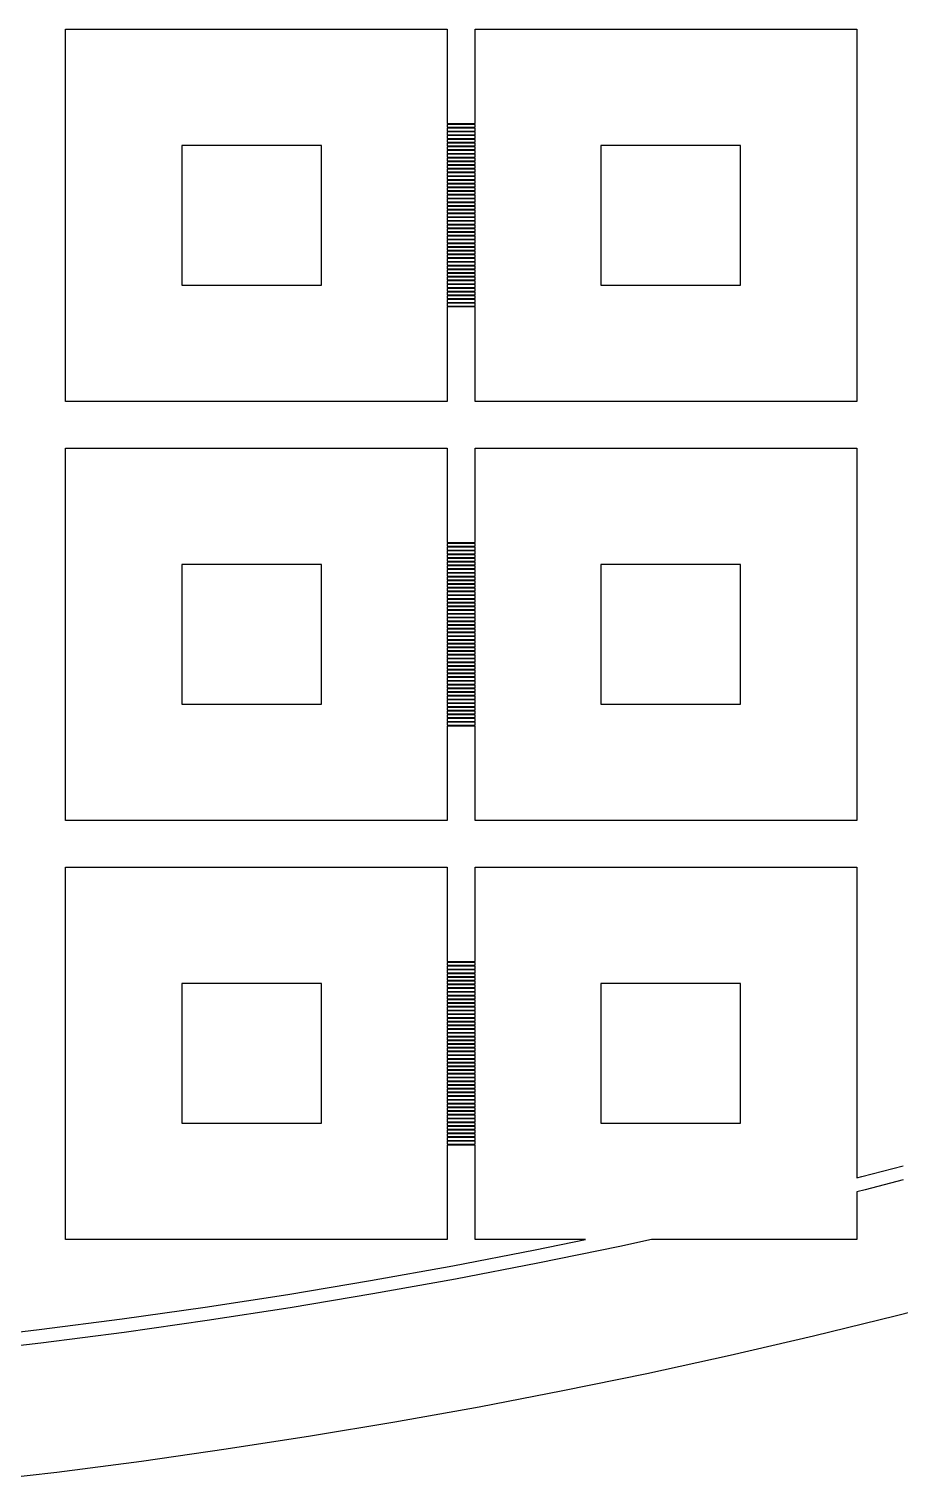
# Model space of a CAD drawing. Extents: x 40 to 187, y -3 to 150.
# Drawn here: x 119.5 to 129.07, y -2.41 to 13.55 of the extents above; entities that cross this region are included whole.
import ezdxf

# ---------------------------------------------------------------- set-up
doc = ezdxf.new("R2010")
doc.units = 0

msp = doc.modelspace()

# ---------------------------------------------------------------- linework, layer by layer
for p, q in [((119.9, 9.459), (119.9, 13.5494)), ((119.9, 13.5494), (124.093, 13.5494)), ((124.093, 13.5494), (124.093, 12.5115)), ((124.399, 12.5115), (124.399, 13.5494)), ((124.399, 13.5494), (128.592, 13.5494)), ((128.592, 13.5494), (128.592, 9.459)), ((124.093, 12.5115), (124.399, 12.5115)), ((124.399, 12.5013), (124.093, 12.5013)), ((124.093, 12.5013), (124.093, 12.4706)), ((124.093, 12.4706), (124.399, 12.4706)), ((124.399, 12.4604), (124.093, 12.4604)), ((124.093, 12.4604), (124.093, 12.4297)), ((124.399, 12.4706), (124.399, 12.5013)), ((124.399, 12.4297), (124.399, 12.4604)), ((124.093, 12.4297), (124.399, 12.4297)), ((124.399, 12.4195), (124.093, 12.4195)), ((124.093, 12.4195), (124.093, 12.3888)), ((124.093, 12.3888), (124.399, 12.3888)), ((124.399, 12.3786), (124.093, 12.3786)), ((124.093, 12.3786), (124.093, 12.3479)), ((124.093, 12.3479), (124.399, 12.3479)), ((124.399, 12.3376), (124.093, 12.3376)), ((124.093, 12.3376), (124.093, 12.307)), ((124.093, 12.307), (124.399, 12.307)), ((124.399, 12.2968), (124.093, 12.2968)), ((124.093, 12.2968), (124.093, 12.2661)), ((124.399, 12.3888), (124.399, 12.4195)), ((124.399, 12.3479), (124.399, 12.3786)), ((124.399, 12.307), (124.399, 12.3376)), ((124.399, 12.2661), (124.399, 12.2968)), ((122.712, 12.2712), (121.178, 12.2712)), ((121.178, 12.2712), (121.178, 10.7373)), ((122.712, 10.7373), (122.712, 12.2712)), ((124.093, 12.2661), (124.399, 12.2661)), ((124.399, 12.2558), (124.093, 12.2558)), ((124.093, 12.2558), (124.093, 12.2252)), ((124.093, 12.2252), (124.399, 12.2252)), ((124.399, 12.2149), (124.093, 12.2149)), ((124.093, 12.2149), (124.093, 12.1843)), ((124.093, 12.1843), (124.399, 12.1843)), ((124.399, 12.174), (124.093, 12.174)), ((124.093, 12.174), (124.093, 12.1434)), ((124.093, 12.1434), (124.399, 12.1434)), ((124.399, 12.1331), (124.093, 12.1331)), ((124.093, 12.1331), (124.093, 12.1024)), ((124.399, 12.2252), (124.399, 12.2558)), ((124.399, 12.1843), (124.399, 12.2149)), ((124.399, 12.1434), (124.399, 12.174)), ((124.399, 12.1024), (124.399, 12.1331)), ((127.314, 12.2712), (125.78, 12.2712)), ((125.78, 12.2712), (125.78, 10.7373)), ((127.314, 10.7373), (127.314, 12.2712)), ((124.093, 12.1024), (124.399, 12.1024)), ((124.399, 12.0922), (124.093, 12.0922)), ((124.093, 12.0922), (124.093, 12.0616)), ((124.093, 12.0616), (124.399, 12.0616)), ((124.399, 12.0513), (124.093, 12.0513)), ((124.093, 12.0513), (124.093, 12.0206)), ((124.093, 12.0206), (124.399, 12.0206)), ((124.399, 12.0104), (124.093, 12.0104)), ((124.093, 12.0104), (124.093, 11.9798)), ((124.093, 11.9798), (124.399, 11.9798)), ((124.399, 11.9695), (124.093, 11.9695)), ((124.093, 11.9695), (124.093, 11.9388)), ((124.399, 12.0616), (124.399, 12.0922)), ((124.399, 12.0206), (124.399, 12.0513)), ((124.399, 11.9798), (124.399, 12.0104)), ((124.399, 11.9388), (124.399, 11.9695)), ((124.093, 11.9388), (124.399, 11.9388)), ((124.399, 11.9286), (124.093, 11.9286)), ((124.093, 11.9286), (124.093, 11.8979)), ((124.093, 11.8979), (124.399, 11.8979)), ((124.399, 11.8877), (124.093, 11.8877)), ((124.093, 11.8877), (124.093, 11.857)), ((124.093, 11.857), (124.399, 11.857)), ((124.399, 11.8468), (124.093, 11.8468)), ((124.093, 11.8468), (124.093, 11.8161)), ((124.093, 11.8161), (124.399, 11.8161)), ((124.399, 11.8979), (124.399, 11.9286)), ((124.399, 11.857), (124.399, 11.8877)), ((124.399, 11.8161), (124.399, 11.8468)), ((124.399, 11.8059), (124.093, 11.8059)), ((124.093, 11.8059), (124.093, 11.7752)), ((124.093, 11.7752), (124.399, 11.7752)), ((124.399, 11.765), (124.093, 11.765)), ((124.093, 11.765), (124.093, 11.7343)), ((124.093, 11.7343), (124.399, 11.7343)), ((124.399, 11.7241), (124.093, 11.7241)), ((124.093, 11.7241), (124.093, 11.6934)), ((124.093, 11.6934), (124.399, 11.6934)), ((124.399, 11.6832), (124.093, 11.6832)), ((124.093, 11.6832), (124.093, 11.6525)), ((124.093, 11.6525), (124.399, 11.6525)), ((124.399, 11.7752), (124.399, 11.8059)), ((124.399, 11.7343), (124.399, 11.765)), ((124.399, 11.6934), (124.399, 11.7241)), ((124.399, 11.6525), (124.399, 11.6832)), ((124.399, 11.6423), (124.093, 11.6423)), ((124.093, 11.6423), (124.093, 11.6116)), ((124.093, 11.6116), (124.399, 11.6116)), ((124.399, 11.6014), (124.093, 11.6014)), ((124.093, 11.6014), (124.093, 11.5707)), ((124.093, 11.5707), (124.399, 11.5707)), ((124.399, 11.5605), (124.093, 11.5605)), ((124.093, 11.5605), (124.093, 11.5298)), ((124.093, 11.5298), (124.399, 11.5298)), ((124.399, 11.5196), (124.093, 11.5196)), ((124.093, 11.5196), (124.093, 11.4889)), ((124.093, 11.4889), (124.399, 11.4889)), ((124.399, 11.6116), (124.399, 11.6423)), ((124.399, 11.5707), (124.399, 11.6014)), ((124.399, 11.5298), (124.399, 11.5605)), ((124.399, 11.4889), (124.399, 11.5196)), ((124.399, 11.4787), (124.093, 11.4787)), ((124.093, 11.4787), (124.093, 11.448)), ((124.093, 11.448), (124.399, 11.448)), ((124.399, 11.4378), (124.093, 11.4378)), ((124.093, 11.4378), (124.093, 11.4071)), ((124.093, 11.4071), (124.399, 11.4071)), ((124.399, 11.3969), (124.093, 11.3969)), ((124.093, 11.3969), (124.093, 11.3662)), ((124.093, 11.3662), (124.399, 11.3662)), ((124.399, 11.356), (124.093, 11.356)), ((124.093, 11.356), (124.093, 11.3253)), ((124.399, 11.448), (124.399, 11.4787)), ((124.399, 11.4071), (124.399, 11.4378)), ((124.399, 11.3662), (124.399, 11.3969)), ((124.399, 11.3253), (124.399, 11.356)), ((124.093, 11.3253), (124.399, 11.3253)), ((124.399, 11.3151), (124.093, 11.3151)), ((124.093, 11.3151), (124.093, 11.2844)), ((124.093, 11.2844), (124.399, 11.2844)), ((124.399, 11.2742), (124.093, 11.2742)), ((124.093, 11.2742), (124.093, 11.2435)), ((124.093, 11.2435), (124.399, 11.2435)), ((124.399, 11.2333), (124.093, 11.2333)), ((124.093, 11.2333), (124.093, 11.2026)), ((124.093, 11.2026), (124.399, 11.2026)), ((124.399, 11.1924), (124.093, 11.1924)), ((124.093, 11.1924), (124.093, 11.1617)), ((124.399, 11.2844), (124.399, 11.3151)), ((124.399, 11.2435), (124.399, 11.2742)), ((124.399, 11.2026), (124.399, 11.2333)), ((124.399, 11.1617), (124.399, 11.1924)), ((124.093, 11.1617), (124.399, 11.1617)), ((124.399, 11.1515), (124.093, 11.1515)), ((124.093, 11.1515), (124.093, 11.1208)), ((124.093, 11.1208), (124.399, 11.1208)), ((124.399, 11.1105), (124.093, 11.1105)), ((124.093, 11.1105), (124.093, 11.0799)), ((124.093, 11.0799), (124.399, 11.0799)), ((124.399, 11.0697), (124.093, 11.0697)), ((124.093, 11.0697), (124.093, 11.039)), ((124.093, 11.039), (124.399, 11.039)), ((124.399, 11.0287), (124.093, 11.0287)), ((124.093, 11.0287), (124.093, 10.9981)), ((124.399, 11.1208), (124.399, 11.1515)), ((124.399, 11.0799), (124.399, 11.1105)), ((124.399, 11.039), (124.399, 11.0697)), ((124.399, 10.9981), (124.399, 11.0287)), ((124.093, 10.9981), (124.399, 10.9981)), ((124.399, 10.9878), (124.093, 10.9878)), ((124.093, 10.9878), (124.093, 10.9572)), ((124.093, 10.9572), (124.399, 10.9572)), ((124.399, 10.9469), (124.093, 10.9469)), ((124.093, 10.9469), (124.093, 10.9162)), ((124.093, 10.9162), (124.399, 10.9162)), ((124.399, 10.906), (124.093, 10.906)), ((124.093, 10.906), (124.093, 10.8754)), ((124.093, 10.8754), (124.399, 10.8754)), ((124.399, 10.8651), (124.093, 10.8651)), ((124.093, 10.8651), (124.093, 10.8344)), ((124.399, 10.9572), (124.399, 10.9878)), ((124.399, 10.9162), (124.399, 10.9469)), ((124.399, 10.8754), (124.399, 10.906)), ((124.399, 10.8344), (124.399, 10.8651)), ((121.178, 10.7373), (122.712, 10.7373)), ((124.093, 10.8344), (124.399, 10.8344)), ((124.399, 10.8242), (124.093, 10.8242)), ((124.093, 10.8242), (124.093, 10.7935)), ((124.093, 10.7935), (124.399, 10.7935)), ((124.399, 10.7833), (124.093, 10.7833)), ((124.093, 10.7833), (124.093, 10.7526)), ((124.093, 10.7526), (124.399, 10.7526)), ((124.399, 10.7424), (124.093, 10.7424)), ((124.093, 10.7424), (124.093, 10.7117)), ((124.093, 10.7117), (124.399, 10.7117)), ((124.399, 10.7015), (124.093, 10.7015)), ((124.093, 10.7015), (124.093, 10.6708)), ((124.399, 10.7935), (124.399, 10.8242)), ((124.399, 10.7526), (124.399, 10.7833)), ((124.399, 10.7117), (124.399, 10.7424)), ((124.399, 10.6708), (124.399, 10.7015)), ((125.78, 10.7373), (127.314, 10.7373)), ((124.093, 10.6708), (124.399, 10.6708)), ((124.399, 10.6606), (124.093, 10.6606)), ((124.093, 10.6606), (124.093, 10.6299)), ((124.093, 10.6299), (124.399, 10.6299)), ((124.399, 10.6197), (124.093, 10.6197)), ((124.093, 10.6197), (124.093, 10.589)), ((124.093, 10.589), (124.399, 10.589)), ((124.399, 10.5788), (124.093, 10.5788)), ((124.093, 10.5788), (124.093, 10.5481)), ((124.093, 10.5481), (124.399, 10.5481)), ((124.399, 10.5379), (124.093, 10.5379)), ((124.093, 10.5379), (124.093, 10.5072)), ((124.399, 10.6299), (124.399, 10.6606)), ((124.399, 10.589), (124.399, 10.6197)), ((124.399, 10.5481), (124.399, 10.5788)), ((124.399, 10.5072), (124.399, 10.5379)), ((124.093, 10.5072), (124.399, 10.5072)), ((124.399, 10.497), (124.093, 10.497)), ((124.093, 10.497), (124.093, 9.459)), ((124.399, 9.459), (124.399, 10.497)), ((124.093, 9.459), (119.9, 9.459)), ((128.592, 9.459), (124.399, 9.459)), ((119.9, 4.8574), (119.9, 8.9477)), ((119.9, 8.9477), (124.093, 8.9477)), ((124.093, 8.9477), (124.093, 7.9098)), ((124.399, 7.9098), (124.399, 8.9477)), ((124.399, 8.9477), (128.592, 8.9477)), ((128.592, 8.9477), (128.592, 4.8574)), ((124.093, 7.9098), (124.399, 7.9098)), ((124.399, 7.8996), (124.093, 7.8996)), ((124.093, 7.8996), (124.093, 7.8689)), ((124.093, 7.8689), (124.399, 7.8689)), ((124.399, 7.8587), (124.093, 7.8587)), ((124.093, 7.8587), (124.093, 7.828)), ((124.093, 7.828), (124.399, 7.828)), ((124.399, 7.8689), (124.399, 7.8996)), ((124.399, 7.828), (124.399, 7.8587)), ((122.712, 7.6695), (121.178, 7.6695)), ((121.178, 7.6695), (121.178, 6.1356)), ((122.712, 6.1356), (122.712, 7.6695)), ((124.399, 7.8178), (124.093, 7.8178)), ((124.093, 7.8178), (124.093, 7.7871)), ((124.093, 7.7871), (124.399, 7.7871)), ((124.399, 7.7769), (124.093, 7.7769)), ((124.093, 7.7769), (124.093, 7.7462)), ((124.093, 7.7462), (124.399, 7.7462)), ((124.399, 7.7359), (124.093, 7.7359)), ((124.093, 7.7359), (124.093, 7.7053)), ((124.093, 7.7053), (124.399, 7.7053)), ((124.399, 7.6951), (124.093, 7.6951)), ((124.093, 7.6951), (124.093, 7.6644)), ((124.093, 7.6644), (124.399, 7.6644)), ((124.399, 7.7871), (124.399, 7.8178)), ((124.399, 7.7462), (124.399, 7.7769)), ((124.399, 7.7053), (124.399, 7.7359)), ((124.399, 7.6644), (124.399, 7.6951)), ((127.314, 7.6695), (125.78, 7.6695)), ((125.78, 7.6695), (125.78, 6.1356)), ((127.314, 6.1356), (127.314, 7.6695)), ((124.399, 7.6541), (124.093, 7.6541)), ((124.093, 7.6541), (124.093, 7.6235)), ((124.093, 7.6235), (124.399, 7.6235)), ((124.399, 7.6132), (124.093, 7.6132)), ((124.093, 7.6132), (124.093, 7.5826)), ((124.093, 7.5826), (124.399, 7.5826)), ((124.399, 7.5723), (124.093, 7.5723)), ((124.093, 7.5723), (124.093, 7.5417)), ((124.093, 7.5417), (124.399, 7.5417)), ((124.399, 7.5314), (124.093, 7.5314)), ((124.093, 7.5314), (124.093, 7.5008)), ((124.093, 7.5008), (124.399, 7.5008)), ((124.399, 7.6235), (124.399, 7.6541)), ((124.399, 7.5826), (124.399, 7.6132)), ((124.399, 7.5417), (124.399, 7.5723)), ((124.399, 7.5008), (124.399, 7.5314)), ((124.399, 7.4905), (124.093, 7.4905)), ((124.093, 7.4905), (124.093, 7.4599)), ((124.093, 7.4599), (124.399, 7.4599)), ((124.399, 7.4496), (124.093, 7.4496)), ((124.093, 7.4496), (124.093, 7.4189)), ((124.093, 7.4189), (124.399, 7.4189)), ((124.399, 7.4087), (124.093, 7.4087)), ((124.093, 7.4087), (124.093, 7.378)), ((124.093, 7.378), (124.399, 7.378)), ((124.399, 7.3678), (124.093, 7.3678)), ((124.093, 7.3678), (124.093, 7.3371)), ((124.399, 7.4599), (124.399, 7.4905)), ((124.399, 7.4189), (124.399, 7.4496)), ((124.399, 7.378), (124.399, 7.4087)), ((124.399, 7.3371), (124.399, 7.3678)), ((124.093, 7.3371), (124.399, 7.3371)), ((124.399, 7.3269), (124.093, 7.3269)), ((124.093, 7.3269), (124.093, 7.2962)), ((124.093, 7.2962), (124.399, 7.2962)), ((124.399, 7.286), (124.093, 7.286)), ((124.093, 7.286), (124.093, 7.2553)), ((124.093, 7.2553), (124.399, 7.2553)), ((124.399, 7.2451), (124.093, 7.2451)), ((124.093, 7.2451), (124.093, 7.2144)), ((124.093, 7.2144), (124.399, 7.2144)), ((124.399, 7.2042), (124.093, 7.2042)), ((124.093, 7.2042), (124.093, 7.1735)), ((124.399, 7.2962), (124.399, 7.3269)), ((124.399, 7.2553), (124.399, 7.286)), ((124.399, 7.2144), (124.399, 7.2451)), ((124.399, 7.1735), (124.399, 7.2042)), ((124.093, 7.1735), (124.399, 7.1735)), ((124.399, 7.1633), (124.093, 7.1633)), ((124.093, 7.1633), (124.093, 7.1326)), ((124.093, 7.1326), (124.399, 7.1326)), ((124.399, 7.1224), (124.093, 7.1224)), ((124.093, 7.1224), (124.093, 7.0917)), ((124.093, 7.0917), (124.399, 7.0917)), ((124.399, 7.0815), (124.093, 7.0815)), ((124.093, 7.0815), (124.093, 7.0508)), ((124.093, 7.0508), (124.399, 7.0508)), ((124.399, 7.0406), (124.093, 7.0406)), ((124.093, 7.0406), (124.093, 7.0099)), ((124.399, 7.1326), (124.399, 7.1633)), ((124.399, 7.0917), (124.399, 7.1224)), ((124.399, 7.0508), (124.399, 7.0815)), ((124.399, 7.0099), (124.399, 7.0406)), ((124.093, 7.0099), (124.399, 7.0099)), ((124.399, 6.9997), (124.093, 6.9997)), ((124.093, 6.9997), (124.093, 6.969)), ((124.093, 6.969), (124.399, 6.969)), ((124.399, 6.9588), (124.093, 6.9588)), ((124.093, 6.9588), (124.093, 6.9281)), ((124.093, 6.9281), (124.399, 6.9281)), ((124.399, 6.9179), (124.093, 6.9179)), ((124.093, 6.9179), (124.093, 6.8872)), ((124.093, 6.8872), (124.399, 6.8872)), ((124.399, 6.877), (124.093, 6.877)), ((124.093, 6.877), (124.093, 6.8463)), ((124.399, 6.969), (124.399, 6.9997)), ((124.399, 6.9281), (124.399, 6.9588)), ((124.399, 6.8872), (124.399, 6.9179)), ((124.399, 6.8463), (124.399, 6.877)), ((124.093, 6.8463), (124.399, 6.8463)), ((124.399, 6.8361), (124.093, 6.8361)), ((124.093, 6.8361), (124.093, 6.8054)), ((124.093, 6.8054), (124.399, 6.8054)), ((124.399, 6.7952), (124.093, 6.7952)), ((124.093, 6.7952), (124.093, 6.7645)), ((124.093, 6.7645), (124.399, 6.7645)), ((124.399, 6.7543), (124.093, 6.7543)), ((124.093, 6.7543), (124.093, 6.7236)), ((124.093, 6.7236), (124.399, 6.7236)), ((124.399, 6.7134), (124.093, 6.7134)), ((124.093, 6.7134), (124.093, 6.6827)), ((124.399, 6.8054), (124.399, 6.8361)), ((124.399, 6.7645), (124.399, 6.7952)), ((124.399, 6.7236), (124.399, 6.7543)), ((124.399, 6.6827), (124.399, 6.7134)), ((124.093, 6.6827), (124.399, 6.6827)), ((124.399, 6.6725), (124.093, 6.6725)), ((124.093, 6.6725), (124.093, 6.6418)), ((124.093, 6.6418), (124.399, 6.6418)), ((124.399, 6.6316), (124.093, 6.6316)), ((124.093, 6.6316), (124.093, 6.6009)), ((124.093, 6.6009), (124.399, 6.6009)), ((124.399, 6.5907), (124.093, 6.5907)), ((124.093, 6.5907), (124.093, 6.56)), ((124.093, 6.56), (124.399, 6.56)), ((124.399, 6.5498), (124.093, 6.5498)), ((124.093, 6.5498), (124.093, 6.5191)), ((124.399, 6.6418), (124.399, 6.6725)), ((124.399, 6.6009), (124.399, 6.6316)), ((124.399, 6.56), (124.399, 6.5907)), ((124.399, 6.5191), (124.399, 6.5498)), ((124.093, 6.5191), (124.399, 6.5191)), ((124.399, 6.5088), (124.093, 6.5088)), ((124.093, 6.5088), (124.093, 6.4782)), ((124.093, 6.4782), (124.399, 6.4782)), ((124.399, 6.468), (124.093, 6.468)), ((124.093, 6.468), (124.093, 6.4373)), ((124.093, 6.4373), (124.399, 6.4373)), ((124.399, 6.427), (124.093, 6.427)), ((124.093, 6.427), (124.093, 6.3964)), ((124.093, 6.3964), (124.399, 6.3964)), ((124.399, 6.3861), (124.093, 6.3861)), ((124.093, 6.3861), (124.093, 6.3555)), ((124.399, 6.4782), (124.399, 6.5088)), ((124.399, 6.4373), (124.399, 6.468)), ((124.399, 6.3964), (124.399, 6.427)), ((124.399, 6.3555), (124.399, 6.3861)), ((124.093, 6.3555), (124.399, 6.3555)), ((124.399, 6.3452), (124.093, 6.3452)), ((124.093, 6.3452), (124.093, 6.3145)), ((124.093, 6.3145), (124.399, 6.3145)), ((124.399, 6.3043), (124.093, 6.3043)), ((124.093, 6.3043), (124.093, 6.2736)), ((124.093, 6.2736), (124.399, 6.2736)), ((124.399, 6.2634), (124.093, 6.2634)), ((124.093, 6.2634), (124.093, 6.2327)), ((124.093, 6.2327), (124.399, 6.2327)), ((124.399, 6.3145), (124.399, 6.3452)), ((124.399, 6.2736), (124.399, 6.3043)), ((124.399, 6.2327), (124.399, 6.2634)), ((121.178, 6.1356), (122.712, 6.1356)), ((124.399, 6.2225), (124.093, 6.2225)), ((124.093, 6.2225), (124.093, 6.1918)), ((124.093, 6.1918), (124.399, 6.1918)), ((124.399, 6.1816), (124.093, 6.1816)), ((124.093, 6.1816), (124.093, 6.1509)), ((124.093, 6.1509), (124.399, 6.1509)), ((124.399, 6.1407), (124.093, 6.1407)), ((124.093, 6.1407), (124.093, 6.11)), ((124.093, 6.11), (124.399, 6.11)), ((124.399, 6.0998), (124.093, 6.0998)), ((124.093, 6.0998), (124.093, 6.0691)), ((124.093, 6.0691), (124.399, 6.0691)), ((124.399, 6.1918), (124.399, 6.2225)), ((124.399, 6.1509), (124.399, 6.1816)), ((124.399, 6.11), (124.399, 6.1407)), ((124.399, 6.0691), (124.399, 6.0998)), ((125.78, 6.1356), (127.314, 6.1356)), ((124.399, 6.0589), (124.093, 6.0589)), ((124.093, 6.0589), (124.093, 6.0282)), ((124.093, 6.0282), (124.399, 6.0282)), ((124.399, 6.018), (124.093, 6.018)), ((124.093, 6.018), (124.093, 5.9873)), ((124.093, 5.9873), (124.399, 5.9873)), ((124.399, 5.9771), (124.093, 5.9771)), ((124.093, 5.9771), (124.093, 5.9464)), ((124.093, 5.9464), (124.399, 5.9464)), ((124.399, 5.9362), (124.093, 5.9362)), ((124.093, 5.9362), (124.093, 5.9055)), ((124.093, 5.9055), (124.399, 5.9055)), ((124.399, 6.0282), (124.399, 6.0589)), ((124.399, 5.9873), (124.399, 6.018)), ((124.399, 5.9464), (124.399, 5.9771)), ((124.399, 5.9055), (124.399, 5.9362)), ((124.399, 5.8953), (124.093, 5.8953)), ((124.093, 5.8953), (124.093, 4.8574)), ((124.399, 4.8574), (124.399, 5.8953)), ((124.093, 4.8574), (119.9, 4.8574)), ((128.592, 4.8574), (124.399, 4.8574)), ((119.9, 0.2556), (119.9, 4.346)), ((119.9, 4.346), (124.093, 4.346)), ((124.093, 4.346), (124.093, 3.3081)), ((124.399, 3.3081), (124.399, 4.346)), ((124.399, 4.346), (128.592, 4.346)), ((128.592, 4.346), (128.592, 0.9344)), ((124.093, 3.3081), (124.399, 3.3081)), ((124.399, 3.2979), (124.093, 3.2979)), ((124.093, 3.2979), (124.093, 3.2672)), ((124.093, 3.2672), (124.399, 3.2672)), ((124.399, 3.257), (124.093, 3.257)), ((124.093, 3.257), (124.093, 3.2263)), ((124.093, 3.2263), (124.399, 3.2263)), ((124.399, 3.2161), (124.093, 3.2161)), ((124.093, 3.2161), (124.093, 3.1854)), ((124.399, 3.2672), (124.399, 3.2979)), ((124.399, 3.2263), (124.399, 3.257)), ((124.399, 3.1854), (124.399, 3.2161)), ((122.712, 3.0678), (121.178, 3.0678)), ((121.178, 3.0678), (121.178, 1.5339)), ((122.712, 1.5339), (122.712, 3.0678)), ((124.093, 3.1854), (124.399, 3.1854)), ((124.399, 3.1752), (124.093, 3.1752)), ((124.093, 3.1752), (124.093, 3.1445)), ((124.093, 3.1445), (124.399, 3.1445)), ((124.399, 3.1343), (124.093, 3.1343)), ((124.093, 3.1343), (124.093, 3.1036)), ((124.093, 3.1036), (124.399, 3.1036)), ((124.399, 3.0934), (124.093, 3.0934)), ((124.093, 3.0934), (124.093, 3.0627)), ((124.093, 3.0627), (124.399, 3.0627)), ((124.399, 3.0524), (124.093, 3.0524)), ((124.093, 3.0524), (124.093, 3.0218)), ((124.399, 3.1445), (124.399, 3.1752)), ((124.399, 3.1036), (124.399, 3.1343)), ((124.399, 3.0627), (124.399, 3.0934)), ((124.399, 3.0218), (124.399, 3.0524)), ((127.314, 3.0678), (125.78, 3.0678)), ((125.78, 3.0678), (125.78, 1.5339)), ((127.314, 1.5339), (127.314, 3.0678)), ((124.093, 3.0218), (124.399, 3.0218)), ((124.399, 3.0115), (124.093, 3.0115)), ((124.093, 3.0115), (124.093, 2.9809)), ((124.093, 2.9809), (124.399, 2.9809)), ((124.399, 2.9706), (124.093, 2.9706)), ((124.093, 2.9706), (124.093, 2.94)), ((124.093, 2.94), (124.399, 2.94)), ((124.399, 2.9297), (124.093, 2.9297)), ((124.093, 2.9297), (124.093, 2.899)), ((124.093, 2.899), (124.399, 2.899)), ((124.399, 2.8888), (124.093, 2.8888)), ((124.093, 2.8888), (124.093, 2.8582)), ((124.399, 2.9809), (124.399, 3.0115)), ((124.399, 2.94), (124.399, 2.9706)), ((124.399, 2.899), (124.399, 2.9297)), ((124.399, 2.8582), (124.399, 2.8888)), ((124.093, 2.8582), (124.399, 2.8582)), ((124.399, 2.8479), (124.093, 2.8479)), ((124.093, 2.8479), (124.093, 2.8173)), ((124.093, 2.8173), (124.399, 2.8173)), ((124.399, 2.807), (124.093, 2.807)), ((124.093, 2.807), (124.093, 2.7763)), ((124.093, 2.7763), (124.399, 2.7763)), ((124.399, 2.7661), (124.093, 2.7661)), ((124.093, 2.7661), (124.093, 2.7354)), ((124.093, 2.7354), (124.399, 2.7354)), ((124.399, 2.7252), (124.093, 2.7252)), ((124.093, 2.7252), (124.093, 2.6945)), ((124.399, 2.8173), (124.399, 2.8479)), ((124.399, 2.7763), (124.399, 2.807)), ((124.399, 2.7354), (124.399, 2.7661)), ((124.399, 2.6945), (124.399, 2.7252)), ((124.093, 2.6945), (124.399, 2.6945)), ((124.399, 2.6843), (124.093, 2.6843)), ((124.093, 2.6843), (124.093, 2.6536)), ((124.093, 2.6536), (124.399, 2.6536)), ((124.399, 2.6434), (124.093, 2.6434)), ((124.093, 2.6434), (124.093, 2.6127)), ((124.093, 2.6127), (124.399, 2.6127)), ((124.399, 2.6025), (124.093, 2.6025)), ((124.093, 2.6025), (124.093, 2.5718)), ((124.093, 2.5718), (124.399, 2.5718)), ((124.399, 2.5616), (124.093, 2.5616)), ((124.093, 2.5616), (124.093, 2.5309)), ((124.399, 2.6536), (124.399, 2.6843)), ((124.399, 2.6127), (124.399, 2.6434)), ((124.399, 2.5718), (124.399, 2.6025)), ((124.399, 2.5309), (124.399, 2.5616)), ((124.093, 2.5309), (124.399, 2.5309)), ((124.399, 2.5207), (124.093, 2.5207)), ((124.093, 2.5207), (124.093, 2.49)), ((124.093, 2.49), (124.399, 2.49)), ((124.399, 2.4798), (124.093, 2.4798)), ((124.093, 2.4798), (124.093, 2.4491)), ((124.093, 2.4491), (124.399, 2.4491)), ((124.399, 2.4389), (124.093, 2.4389)), ((124.093, 2.4389), (124.093, 2.4082)), ((124.093, 2.4082), (124.399, 2.4082)), ((124.399, 2.398), (124.093, 2.398)), ((124.093, 2.398), (124.093, 2.3673)), ((124.399, 2.49), (124.399, 2.5207)), ((124.399, 2.4491), (124.399, 2.4798)), ((124.399, 2.4082), (124.399, 2.4389)), ((124.399, 2.3673), (124.399, 2.398)), ((124.093, 2.3673), (124.399, 2.3673)), ((124.399, 2.3571), (124.093, 2.3571)), ((124.093, 2.3571), (124.093, 2.3264)), ((124.093, 2.3264), (124.399, 2.3264)), ((124.399, 2.3162), (124.093, 2.3162)), ((124.093, 2.3162), (124.093, 2.2855)), ((124.093, 2.2855), (124.399, 2.2855)), ((124.399, 2.2753), (124.093, 2.2753)), ((124.093, 2.2753), (124.093, 2.2446)), ((124.093, 2.2446), (124.399, 2.2446)), ((124.399, 2.2344), (124.093, 2.2344)), ((124.093, 2.2344), (124.093, 2.2037)), ((124.399, 2.3264), (124.399, 2.3571)), ((124.399, 2.2855), (124.399, 2.3162)), ((124.399, 2.2446), (124.399, 2.2753)), ((124.399, 2.2037), (124.399, 2.2344)), ((124.093, 2.2037), (124.399, 2.2037)), ((124.399, 2.1935), (124.093, 2.1935)), ((124.093, 2.1935), (124.093, 2.1628)), ((124.093, 2.1628), (124.399, 2.1628)), ((124.399, 2.1526), (124.093, 2.1526)), ((124.093, 2.1526), (124.093, 2.1219)), ((124.093, 2.1219), (124.399, 2.1219)), ((124.399, 2.1117), (124.093, 2.1117)), ((124.093, 2.1117), (124.093, 2.081)), ((124.093, 2.081), (124.399, 2.081)), ((124.399, 2.1628), (124.399, 2.1935)), ((124.399, 2.1219), (124.399, 2.1526)), ((124.399, 2.081), (124.399, 2.1117)), ((124.399, 2.0708), (124.093, 2.0708)), ((124.093, 2.0708), (124.093, 2.0401)), ((124.093, 2.0401), (124.399, 2.0401)), ((124.399, 2.0299), (124.093, 2.0299)), ((124.093, 2.0299), (124.093, 1.9992)), ((124.093, 1.9992), (124.399, 1.9992)), ((124.399, 1.9889), (124.093, 1.9889)), ((124.093, 1.9889), (124.093, 1.9583)), ((124.093, 1.9583), (124.399, 1.9583)), ((124.399, 1.9481), (124.093, 1.9481)), ((124.093, 1.9481), (124.093, 1.9174)), ((124.093, 1.9174), (124.399, 1.9174)), ((124.399, 2.0401), (124.399, 2.0708)), ((124.399, 1.9992), (124.399, 2.0299)), ((124.399, 1.9583), (124.399, 1.9889)), ((124.399, 1.9174), (124.399, 1.9481)), ((124.399, 1.9071), (124.093, 1.9071)), ((124.093, 1.9071), (124.093, 1.8765)), ((124.093, 1.8765), (124.399, 1.8765)), ((124.399, 1.8663), (124.093, 1.8663)), ((124.093, 1.8663), (124.093, 1.8356)), ((124.093, 1.8356), (124.399, 1.8356)), ((124.399, 1.8253), (124.093, 1.8253)), ((124.093, 1.8253), (124.093, 1.7947)), ((124.093, 1.7947), (124.399, 1.7947)), ((124.399, 1.7844), (124.093, 1.7844)), ((124.093, 1.7844), (124.093, 1.7538)), ((124.399, 1.8765), (124.399, 1.9071)), ((124.399, 1.8356), (124.399, 1.8663)), ((124.399, 1.7947), (124.399, 1.8253)), ((124.399, 1.7538), (124.399, 1.7844)), ((124.093, 1.7538), (124.399, 1.7538)), ((124.399, 1.7435), (124.093, 1.7435)), ((124.093, 1.7435), (124.093, 1.7128)), ((124.093, 1.7128), (124.399, 1.7128)), ((124.399, 1.7026), (124.093, 1.7026)), ((124.093, 1.7026), (124.093, 1.672)), ((124.093, 1.672), (124.399, 1.672)), ((124.399, 1.6617), (124.093, 1.6617)), ((124.093, 1.6617), (124.093, 1.631)), ((124.093, 1.631), (124.399, 1.631)), ((124.399, 1.6208), (124.093, 1.6208)), ((124.093, 1.6208), (124.093, 1.5901)), ((124.399, 1.7128), (124.399, 1.7435)), ((124.399, 1.672), (124.399, 1.7026)), ((124.399, 1.631), (124.399, 1.6617)), ((124.399, 1.5901), (124.399, 1.6208)), ((121.178, 1.5339), (122.712, 1.5339)), ((124.093, 1.5901), (124.399, 1.5901)), ((124.399, 1.5799), (124.093, 1.5799)), ((124.093, 1.5799), (124.093, 1.5492)), ((124.093, 1.5492), (124.399, 1.5492)), ((124.399, 1.539), (124.093, 1.539)), ((124.093, 1.539), (124.093, 1.5083)), ((124.093, 1.5083), (124.399, 1.5083)), ((124.399, 1.4981), (124.093, 1.4981)), ((124.093, 1.4981), (124.093, 1.4674)), ((124.093, 1.4674), (124.399, 1.4674)), ((124.399, 1.4572), (124.093, 1.4572)), ((124.093, 1.4572), (124.093, 1.4265)), ((124.399, 1.5492), (124.399, 1.5799)), ((124.399, 1.5083), (124.399, 1.539)), ((124.399, 1.4674), (124.399, 1.4981)), ((124.399, 1.4265), (124.399, 1.4572)), ((125.78, 1.5339), (127.314, 1.5339)), ((124.093, 1.4265), (124.399, 1.4265)), ((124.399, 1.4163), (124.093, 1.4163)), ((124.093, 1.4163), (124.093, 1.3856)), ((124.093, 1.3856), (124.399, 1.3856)), ((124.399, 1.3754), (124.093, 1.3754)), ((124.093, 1.3754), (124.093, 1.3447)), ((124.093, 1.3447), (124.399, 1.3447)), ((124.399, 1.3345), (124.093, 1.3345)), ((124.093, 1.3345), (124.093, 1.3038)), ((124.093, 1.3038), (124.399, 1.3038)), ((124.399, 1.2936), (124.093, 1.2936)), ((124.093, 1.2936), (124.093, 0.2556)), ((124.399, 1.3856), (124.399, 1.4163)), ((124.399, 1.3447), (124.399, 1.3754)), ((124.399, 1.3038), (124.399, 1.3345)), ((124.399, 0.2556), (124.399, 1.2936)), ((128.646, 0.9476), (129.103, 1.0651)), ((128.592, 0.9344), (128.646, 0.9476)), ((128.683, 0.8021), (128.592, 0.78)), ((129.103, 0.9102), (128.683, 0.8021)), ((128.592, 0.78), (128.592, 0.2556)), ((124.093, 0.2556), (119.9, 0.2556)), ((125.612, 0.2556), (124.399, 0.2556)), ((125.058, 0.1419), (125.612, 0.2556)), ((125.99, 0.18), (125.087, -0.0052)), ((126.336, 0.2556), (125.99, 0.18)), ((128.592, 0.2556), (126.336, 0.2556)), ((124.155, -0.032), (125.058, 0.1419)), ((123.25, -0.1947), (124.155, -0.032)), ((125.087, -0.0052), (124.183, -0.1794)), ((122.343, -0.3463), (123.25, -0.1947)), ((124.183, -0.1794), (123.276, -0.3425)), ((121.435, -0.4868), (122.343, -0.3463)), ((123.276, -0.3425), (122.367, -0.4944)), ((129.029, -0.5802), (129.938, -0.3465)), ((119.612, -0.7343), (120.524, -0.6162)), ((120.524, -0.6162), (121.435, -0.4868)), ((121.457, -0.6352), (120.544, -0.7648)), ((122.367, -0.4944), (121.457, -0.6352)), ((128.117, -0.8027), (129.029, -0.5802)), ((118.699, -0.8413), (119.612, -0.7343)), ((120.544, -0.7648), (119.631, -0.8832)), ((119.631, -0.8832), (118.716, -0.9904)), ((127.202, -1.014), (128.117, -0.8027)), ((126.285, -1.2141), (127.202, -1.014)), ((125.365, -1.4029), (126.285, -1.2141)), ((124.443, -1.5803), (125.365, -1.4029)), ((123.519, -1.7465), (124.443, -1.5803)), ((122.593, -1.9013), (123.519, -1.7465)), ((121.666, -2.0448), (122.593, -1.9013)), ((120.736, -2.1768), (121.666, -2.0448)), ((119.805, -2.2975), (120.736, -2.1768)), ((118.873, -2.4067), (119.805, -2.2975))]:
    msp.add_line(p, q)

doc.saveas('drawing.dxf')
